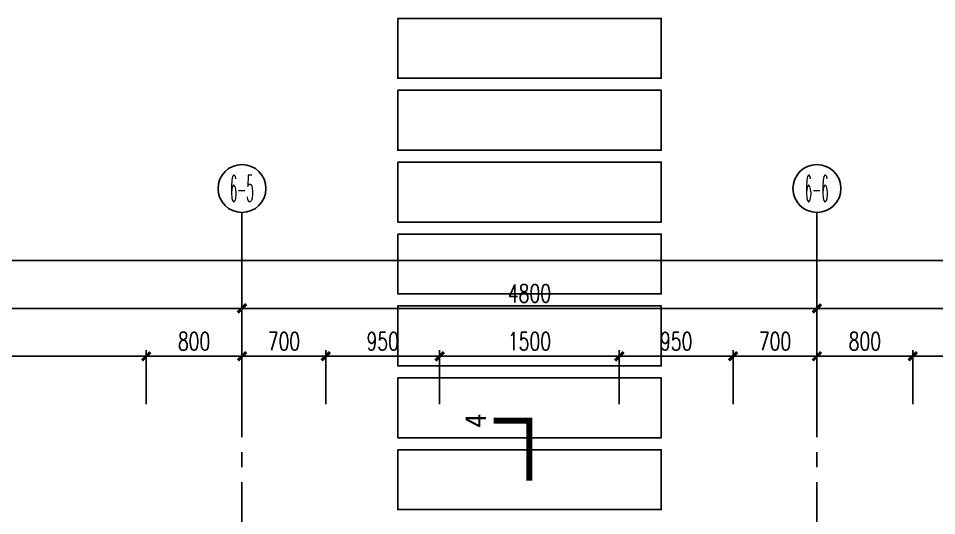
# Model space of a CAD drawing. Extents: x -336292 to -294242, y 8813 to 68263.
# Drawn here: x -314137 to -306470, y 56870 to 61020 of the extents above; entities that cross this region are included whole.
import ezdxf
from ezdxf.enums import TextEntityAlignment as Align

# ---------------------------------------------------------------- set-up
doc = ezdxf.new("R2010")
doc.units = 0
doc.header["$LTSCALE"] = 1000
doc.header["$MEASUREMENT"] = 0
doc.linetypes.add('ACAD_ISO08W100', pattern=[36, 24, -3, 6, -3])
doc.linetypes.add('Plans$0$CENTER2', pattern=[1.125, 0.75, -0.125, 0.125, -0.125])
doc.layers.get('0').update_dxf_attribs({"linetype": 'CONTINUOUS'})
doc.layers.get('Defpoints').update_dxf_attribs({"linetype": 'CONTINUOUS'})
for name, color, linetype in [('A-AXIS', 3, 'CONTINUOUS'), ('A-AXIS-TEXT', 7, 'CONTINUOUS'), ('A-DIM', 201, 'CONTINUOUS'), ('A-DOTE', 8, 'ACAD_ISO08W100'), ('A-NOTE', 150, 'CONTINUOUS'), ('A-PAVE', 17, 'CONTINUOUS'), ('A-PUB-DIM', 3, 'CONTINUOUS'), ('Plans$0$Grid', 9, 'Plans$0$CENTER2')]:
    doc.layers.add(name, color=color, linetype=linetype)
doc.styles.add('COMPLEX', font='COMPLEX')
doc.styles.add('DIM_FONT', font='SIMPLEX', dxfattribs={"width": 0.7, "bigfont": 'GBCBIG'})
doc.styles.add('HT', font='simhei.ttf')
doc.dimstyles.new('DIM100', dxfattribs={"dimscale": 100, "dimtxt": 3, "dimasz": 0.01, "dimexe": 1, "dimexo": 1, "dimgap": 1, "dimtad": 1, "dimdec": 0, "dimtxsty": 'DIM_FONT', "dimblk1": '_DIMX', "dimblk2": '_DIMX', "dimsah": 1, "dimcen": 0.01, "dimclrd": 256, "dimclre": 256, "dimclrt": 7, "dimazin": 3, "dimtfac": 1, "dimtdec": 0, "dimtix": 1, "dimtmove": 2, "dimatfit": 3, "dimldrblk": '_DIMX', "dimtzin": 5})

# ---------------------------------------------------------------- blocks, each defined once
blk = doc.blocks.new('_DIMX')
blk.add_line((-150, 0), (150, 0))
at = {"const_width": 50}
blk.add_lwpolyline([(-70, -70), (70, 70)], dxfattribs=at)
blk = doc.blocks.new('*D271')
at = {"layer": 'A-PUB-DIM', "lineweight": -2}
for p, q in [((-10948.2, 22043.5), (-10948.2, 22570)), ((-6548.2, 22043.5), (-6548.2, 22570)), ((-10947.7, 22520), (-6548.7, 22520))]:
    blk.add_line(p, q, dxfattribs=at)
at = {"layer": 'Defpoints', "color": 0}
for p in [(-6548.2, 22520), (-10948.2, 21993.5), (-6548.2, 21993.5)]:
    blk.add_point(p, dxfattribs=at)
at = {"layer": 'A-PUB-DIM', "lineweight": -2, "xscale": 0.5, "yscale": 0.5, "zscale": 0.5, "rotation": 180}
blk.add_blockref('_DIMX', (-10948.2, 22520), dxfattribs=at)
at = {"layer": 'A-PUB-DIM', "lineweight": -2, "xscale": 0.5, "yscale": 0.5, "zscale": 0.5}
blk.add_blockref('_DIMX', (-6548.2, 22520), dxfattribs=at)
at = {"layer": 'A-PUB-DIM', "insert": (-8748.2, 22645), "char_height": 150, "attachment_point": 5, "style": 'DIM_FONT'}
blk.add_mtext('\\A1;4400', dxfattribs=at)
blk = doc.blocks.new('*D272')
at = {"layer": 'A-PUB-DIM', "lineweight": -2}
for p, q in [((-6548.2, 22043.5), (-6548.2, 22570)), ((-1748.2, 22043.5), (-1748.2, 22570)), ((-6547.7, 22520), (-1748.7, 22520))]:
    blk.add_line(p, q, dxfattribs=at)
at = {"layer": 'Defpoints', "color": 0}
for p in [(-1748.2, 22520), (-6548.2, 21993.5), (-1748.2, 21993.5)]:
    blk.add_point(p, dxfattribs=at)
at = {"layer": 'A-PUB-DIM', "lineweight": -2, "xscale": 0.5, "yscale": 0.5, "zscale": 0.5, "rotation": 180}
blk.add_blockref('_DIMX', (-6548.2, 22520), dxfattribs=at)
at = {"layer": 'A-PUB-DIM', "lineweight": -2, "xscale": 0.5, "yscale": 0.5, "zscale": 0.5}
blk.add_blockref('_DIMX', (-1748.2, 22520), dxfattribs=at)
at = {"layer": 'A-PUB-DIM', "insert": (-4148.2, 22645), "char_height": 150, "attachment_point": 5, "style": 'DIM_FONT'}
blk.add_mtext('\\A1;4800', dxfattribs=at)
blk = doc.blocks.new('*D273')
at = {"layer": 'A-PUB-DIM', "lineweight": -2}
for p, q in [((-1748.2, 22043.5), (-1748.2, 22570)), ((2651.8, 22043.5), (2651.8, 22570)), ((-1747.7, 22520), (2651.3, 22520))]:
    blk.add_line(p, q, dxfattribs=at)
at = {"layer": 'Defpoints', "color": 0}
for p in [(2651.8, 22520), (-1748.2, 21993.5), (2651.8, 21993.5)]:
    blk.add_point(p, dxfattribs=at)
at = {"layer": 'A-PUB-DIM', "lineweight": -2, "xscale": 0.5, "yscale": 0.5, "zscale": 0.5, "rotation": 180}
blk.add_blockref('_DIMX', (-1748.2, 22520), dxfattribs=at)
at = {"layer": 'A-PUB-DIM', "lineweight": -2, "xscale": 0.5, "yscale": 0.5, "zscale": 0.5}
blk.add_blockref('_DIMX', (2651.8, 22520), dxfattribs=at)
at = {"layer": 'A-PUB-DIM', "insert": (451.8, 22645), "char_height": 150, "attachment_point": 5, "style": 'DIM_FONT'}
blk.add_mtext('\\A1;4400', dxfattribs=at)
blk = doc.blocks.new('*D274')
at = {"layer": 'A-PUB-DIM', "lineweight": -2}
for p, q in [((-22498.2, 21817.7), (-22498.2, 22970)), ((2651.8, 21817.7), (2651.8, 22970)), ((-22497.7, 22920), (2651.3, 22920))]:
    blk.add_line(p, q, dxfattribs=at)
at = {"layer": 'Defpoints', "color": 0}
for p in [(2651.8, 22920), (-22498.2, 21767.7), (2651.8, 21767.7)]:
    blk.add_point(p, dxfattribs=at)
at = {"layer": 'A-PUB-DIM', "lineweight": -2, "xscale": 0.5, "yscale": 0.5, "zscale": 0.5, "rotation": 180}
blk.add_blockref('_DIMX', (-22498.2, 22920), dxfattribs=at)
at = {"layer": 'A-PUB-DIM', "lineweight": -2, "xscale": 0.5, "yscale": 0.5, "zscale": 0.5}
blk.add_blockref('_DIMX', (2651.8, 22920), dxfattribs=at)
at = {"layer": 'A-PUB-DIM', "insert": (-9923.2, 23045), "char_height": 150, "attachment_point": 5, "style": 'DIM_FONT'}
blk.add_mtext('\\A1;25150', dxfattribs=at)
blk = doc.blocks.new('_AXISO')
blk.add_circle((0, 0), 0.5)
at = {"layer": 'A-AXIS-TEXT', "style": 'COMPLEX', "width": 1.041667}
blk.add_attdef('A', text='', height=0.56, dxfattribs=at).set_placement((-0.25, -0.28), (0.25, -0.28), align=Align.FIT)
blk = doc.blocks.new('*D128')
at = {"layer": 'A-DIM', "lineweight": -2}
for p, q in [((-306669.5, 57799.8), (-306669.5, 58249.8)), ((-303870, 58199.8), (-306669, 58199.8)), ((-303869.5, 57799.8), (-303869.5, 58249.8))]:
    blk.add_line(p, q, dxfattribs=at)
at = {"layer": 'Defpoints', "color": 0}
for p in [(-306669.5, 58199.8), (-306669.5, 57749.8), (-303869.5, 57749.8)]:
    blk.add_point(p, dxfattribs=at)
at = {"layer": 'A-DIM', "lineweight": -2, "xscale": 0.5, "yscale": 0.5, "zscale": 0.5}
for p, rotation in [((-306669.5, 58199.8), 180.0000000000019), ((-303869.5, 58199.8), 1.9185e-12)]:
    blk.add_blockref('_DIMX', p, dxfattribs=dict(at, rotation=rotation))
at = {"layer": 'A-DIM', "insert": (-305269.5, 58324.8), "char_height": 150, "attachment_point": 5, "style": 'DIM_FONT'}
blk.add_mtext('\\A1;2800', dxfattribs=at)
blk = doc.blocks.new('*D129')
at = {"layer": 'A-DIM', "lineweight": -2}
for p, q in [((-307469.5, 57799.8), (-307469.5, 58249.8)), ((-306670, 58199.8), (-307469, 58199.8)), ((-306669.5, 57799.8), (-306669.5, 58249.8))]:
    blk.add_line(p, q, dxfattribs=at)
at = {"layer": 'Defpoints', "color": 0}
for p in [(-307469.5, 58199.8), (-307469.5, 57749.8), (-306669.5, 57749.8)]:
    blk.add_point(p, dxfattribs=at)
at = {"layer": 'A-DIM', "lineweight": -2, "xscale": 0.5, "yscale": 0.5, "zscale": 0.5}
for p, rotation in [((-307469.5, 58199.8), 180.0000000483437), ((-306669.5, 58199.8), 4.8343729e-08)]:
    blk.add_blockref('_DIMX', p, dxfattribs=dict(at, rotation=rotation))
at = {"layer": 'A-DIM', "insert": (-307069.5, 58324.8), "char_height": 150, "attachment_point": 5, "rotation": 0, "style": 'DIM_FONT'}
blk.add_mtext('\\A1;800', dxfattribs=at)
blk = doc.blocks.new('*D130')
at = {"layer": 'A-DIM', "lineweight": -2}
for p, q in [((-312269.5, 57799.8), (-312269.5, 58249.8)), ((-312269, 58199.8), (-311570, 58199.8)), ((-311569.5, 57799.8), (-311569.5, 58249.8))]:
    blk.add_line(p, q, dxfattribs=at)
at = {"layer": 'Defpoints', "color": 0}
for p in [(-311569.5, 58199.8), (-312269.5, 57749.8), (-311569.5, 57749.8)]:
    blk.add_point(p, dxfattribs=at)
at = {"layer": 'A-DIM', "lineweight": -2, "xscale": 0.5, "yscale": 0.5, "zscale": 0.5, "rotation": 180}
blk.add_blockref('_DIMX', (-312269.5, 58199.8), dxfattribs=at)
at = {"layer": 'A-DIM', "lineweight": -2, "xscale": 0.5, "yscale": 0.5, "zscale": 0.5}
blk.add_blockref('_DIMX', (-311569.5, 58199.8), dxfattribs=at)
at = {"layer": 'A-DIM', "insert": (-311919.5, 58324.8), "char_height": 150, "attachment_point": 5, "style": 'DIM_FONT'}
blk.add_mtext('\\A1;700', dxfattribs=at)
blk = doc.blocks.new('*D131')
at = {"layer": 'A-DIM', "lineweight": -2}
for p, q in [((-311569.5, 57799.8), (-311569.5, 58249.8)), ((-311569, 58199.8), (-310620, 58199.8)), ((-310619.5, 57799.8), (-310619.5, 58249.8))]:
    blk.add_line(p, q, dxfattribs=at)
at = {"layer": 'Defpoints', "color": 0}
for p in [(-310619.5, 58199.8), (-311569.5, 57749.8), (-310619.5, 57749.8)]:
    blk.add_point(p, dxfattribs=at)
at = {"layer": 'A-DIM', "lineweight": -2, "xscale": 0.5, "yscale": 0.5, "zscale": 0.5, "rotation": 180}
blk.add_blockref('_DIMX', (-311569.5, 58199.8), dxfattribs=at)
at = {"layer": 'A-DIM', "lineweight": -2, "xscale": 0.5, "yscale": 0.5, "zscale": 0.5}
blk.add_blockref('_DIMX', (-310619.5, 58199.8), dxfattribs=at)
at = {"layer": 'A-DIM', "insert": (-311094.5, 58324.8), "char_height": 150, "attachment_point": 5, "style": 'DIM_FONT'}
blk.add_mtext('\\A1;950', dxfattribs=at)
blk = doc.blocks.new('*D132')
at = {"layer": 'A-DIM', "lineweight": -2}
for p, q in [((-308169.5, 57799.8), (-308169.5, 58249.8)), ((-307470, 58199.8), (-308169, 58199.8)), ((-307469.5, 57799.8), (-307469.5, 58249.8))]:
    blk.add_line(p, q, dxfattribs=at)
at = {"layer": 'Defpoints', "color": 0}
for p in [(-308169.5, 58199.8), (-308169.5, 57749.8), (-307469.5, 57749.8)]:
    blk.add_point(p, dxfattribs=at)
at = {"layer": 'A-DIM', "lineweight": -2, "xscale": 0.5, "yscale": 0.5, "zscale": 0.5}
for p, rotation in [((-308169.5, 58199.8), 180.0000000552487), ((-307469.5, 58199.8), 5.52487656e-08)]:
    blk.add_blockref('_DIMX', p, dxfattribs=dict(at, rotation=rotation))
at = {"layer": 'A-DIM', "insert": (-307819.5, 58324.8), "char_height": 150, "attachment_point": 5, "rotation": 0, "style": 'DIM_FONT'}
blk.add_mtext('\\A1;700', dxfattribs=at)
blk = doc.blocks.new('*D133')
at = {"layer": 'A-DIM', "lineweight": -2}
for p, q in [((-313069.2, 57799.8), (-313069.2, 58249.8)), ((-313068.7, 58199.8), (-312270, 58199.8)), ((-312269.5, 57799.8), (-312269.5, 58249.8))]:
    blk.add_line(p, q, dxfattribs=at)
at = {"layer": 'Defpoints', "color": 0}
for p in [(-312269.5, 58199.8), (-313069.2, 57749.8), (-312269.5, 57749.8)]:
    blk.add_point(p, dxfattribs=at)
at = {"layer": 'A-DIM', "lineweight": -2, "xscale": 0.5, "yscale": 0.5, "zscale": 0.5, "rotation": 180}
blk.add_blockref('_DIMX', (-313069.2, 58199.8), dxfattribs=at)
at = {"layer": 'A-DIM', "lineweight": -2, "xscale": 0.5, "yscale": 0.5, "zscale": 0.5}
blk.add_blockref('_DIMX', (-312269.5, 58199.8), dxfattribs=at)
at = {"layer": 'A-DIM', "insert": (-312669.4, 58324.8), "char_height": 150, "attachment_point": 5, "style": 'DIM_FONT'}
blk.add_mtext('\\A1;800', dxfattribs=at)
blk = doc.blocks.new('*D134')
at = {"layer": 'A-DIM', "lineweight": -2}
for p, q in [((-315869.2, 57799.8), (-315869.2, 58249.8)), ((-315868.7, 58199.8), (-313069.7, 58199.8)), ((-313069.2, 57799.8), (-313069.2, 58249.8))]:
    blk.add_line(p, q, dxfattribs=at)
at = {"layer": 'Defpoints', "color": 0}
for p in [(-313069.2, 58199.8), (-315869.2, 57749.8), (-313069.2, 57749.8)]:
    blk.add_point(p, dxfattribs=at)
at = {"layer": 'A-DIM', "lineweight": -2, "xscale": 0.5, "yscale": 0.5, "zscale": 0.5, "rotation": 180}
blk.add_blockref('_DIMX', (-315869.2, 58199.8), dxfattribs=at)
at = {"layer": 'A-DIM', "lineweight": -2, "xscale": 0.5, "yscale": 0.5, "zscale": 0.5}
blk.add_blockref('_DIMX', (-313069.2, 58199.8), dxfattribs=at)
at = {"layer": 'A-DIM', "insert": (-314469.2, 58324.8), "char_height": 150, "attachment_point": 5, "style": 'DIM_FONT'}
blk.add_mtext('\\A1;2800', dxfattribs=at)
blk = doc.blocks.new('*D138')
at = {"layer": 'A-DIM', "lineweight": -2}
for p, q in [((-310619.5, 57799.8), (-310619.5, 58249.8)), ((-309120, 58199.8), (-310619, 58199.8)), ((-309119.5, 57799.8), (-309119.5, 58249.8))]:
    blk.add_line(p, q, dxfattribs=at)
at = {"layer": 'Defpoints', "color": 0}
for p in [(-310619.5, 58199.8), (-310619.5, 57749.8), (-309119.5, 57749.8)]:
    blk.add_point(p, dxfattribs=at)
at = {"layer": 'A-DIM', "lineweight": -2, "xscale": 0.5, "yscale": 0.5, "zscale": 0.5}
for p, rotation in [((-310619.5, 58199.8), 180.0000000257831), ((-309119.5, 58199.8), 2.57830557e-08)]:
    blk.add_blockref('_DIMX', p, dxfattribs=dict(at, rotation=rotation))
at = {"layer": 'A-DIM', "insert": (-309869.5, 58324.8), "char_height": 150, "attachment_point": 5, "rotation": 0, "style": 'DIM_FONT'}
blk.add_mtext('\\A1;1500', dxfattribs=at)
blk = doc.blocks.new('*D139')
at = {"layer": 'A-DIM', "lineweight": -2}
for p, q in [((-309119.5, 57799.8), (-309119.5, 58249.8)), ((-308170, 58199.8), (-309119, 58199.8)), ((-308169.5, 57799.8), (-308169.5, 58249.8))]:
    blk.add_line(p, q, dxfattribs=at)
at = {"layer": 'Defpoints', "color": 0}
for p in [(-309119.5, 58199.8), (-309119.5, 57749.8), (-308169.5, 57749.8)]:
    blk.add_point(p, dxfattribs=at)
at = {"layer": 'A-DIM', "lineweight": -2, "xscale": 0.5, "yscale": 0.5, "zscale": 0.5}
for p, rotation in [((-309119.5, 58199.8), 180.0000000407102), ((-308169.5, 58199.8), 4.07101552e-08)]:
    blk.add_blockref('_DIMX', p, dxfattribs=dict(at, rotation=rotation))
at = {"layer": 'A-DIM', "insert": (-308644.5, 58324.8), "char_height": 150, "attachment_point": 5, "rotation": 0, "style": 'DIM_FONT'}
blk.add_mtext('\\A1;950', dxfattribs=at)
blk = doc.blocks.new('Grid')
at = {"layer": 'Plans$0$Grid', "color": 8}
for p, q in [((-6548.2, 23320), (-6548.2, -15380)), ((-1748.2, 23320), (-1748.2, -15380))]:
    blk.add_line(p, q, dxfattribs=at)
at = {"layer": 'A-AXIS'}
ref = blk.add_blockref('_AXISO', (-6548.2, 23520), dxfattribs=dict(at, xscale=400.0000000232831, yscale=399.9999999941792, zscale=400))
ref.add_attrib('A', '6-5', dxfattribs={"layer": 'A-AXIS-TEXT', "height": 224, "style": 'COMPLEX', "width": 0.306696}).set_placement((-6648.2, 23408), (-6451.9, 23408), align=Align.FIT)
ref = blk.add_blockref('_AXISO', (-1748.2, 23520), dxfattribs=dict(at, xscale=400.0000000232831, yscale=399.9999999941792, zscale=400))
ref.add_attrib('A', '6-6', dxfattribs={"layer": 'A-AXIS-TEXT', "height": 224, "style": 'COMPLEX', "width": 0.306696}).set_placement((-1848.2, 23408), (-1651.9, 23408), align=Align.FIT)
at = {"layer": 'A-PUB-DIM'}
for base, p1, p2, picture, middle in [((2651.8, 22920), (-22498.2, 21767.7), (2651.8, 21767.7), '*D274', (-9923.2, 23045)), ((-6548.2, 22520), (-10948.2, 21993.5), (-6548.2, 21993.5), '*D271', (-8748.2, 22645)), ((-1748.2, 22520), (-6548.2, 21993.5), (-1748.2, 21993.5), '*D272', (-4148.2, 22645)), ((2651.8, 22520), (-1748.2, 21993.5), (2651.8, 21993.5), '*D273', (451.8, 22645))]:
    dim = blk.add_linear_dim(base=base, p1=p1, p2=p2, dimstyle='DIM100', override={"dimscale": 50, "dimclrt": 256}, dxfattribs=at)
    dim.commit()
    dim.dimension.update_dxf_attribs({"geometry": picture, "text_midpoint": middle})

msp = doc.modelspace()

# ---------------------------------------------------------------- linework, layer by layer
at = {"layer": 'A-NOTE', "const_width": 50}
msp.add_lwpolyline([(-310169.5, 57662), (-309869.5, 57662), (-309869.5, 57162)], dxfattribs=at)
at = {"layer": 'A-PAVE'}
for points in [[(-310969.5, 61019.8), (-308769.5, 61019.8), (-308769.5, 60519.8), (-310969.5, 60519.8)], [(-310969.5, 60419.8), (-308769.5, 60419.8), (-308769.5, 59919.8), (-310969.5, 59919.8)], [(-310969.5, 59819.8), (-308769.5, 59819.8), (-308769.5, 59319.8), (-310969.5, 59319.8)], [(-310969.5, 59219.8), (-308769.5, 59219.8), (-308769.5, 58719.8), (-310969.5, 58719.8)], [(-310969.5, 58619.8), (-308769.5, 58619.8), (-308769.5, 58119.8), (-310969.5, 58119.8)], [(-310969.5, 58019.8), (-308769.5, 58019.8), (-308769.5, 57519.8), (-310969.5, 57519.8)], [(-310969.5, 57419.8), (-308769.5, 57419.8), (-308769.5, 56919.8), (-310969.5, 56919.8)]]:
    msp.add_lwpolyline(points, close=True, dxfattribs=at)

# ---------------------------------------------------------------- block references
at = {"layer": 'A-DOTE'}
msp.add_blockref('Grid', (-305721.3, 36079.8), dxfattribs=at)

# ---------------------------------------------------------------- texts
at = {"layer": 'A-NOTE', "style": 'HT'}
msp.add_attdef('4', text='1', height=175, rotation=90, dxfattribs=at).set_placement((-310319.5, 57662), align=Align.MIDDLE)

# ---------------------------------------------------------------- dimensions: what is measured, and where the dimension line sits
at = {"layer": 'A-DIM'}
for p1, p2, distance, picture, middle in [((-315869.2, 57749.8), (-313069.2, 57749.8), 450, '*D134', (-314469.2, 58324.8)), ((-313069.2, 57749.8), (-312269.5, 57749.8), 450, '*D133', (-312669.4, 58324.8)), ((-312269.5, 57749.8), (-311569.5, 57749.8), 450, '*D130', (-311919.5, 58324.8)), ((-311569.5, 57749.8), (-310619.5, 57749.8), 450, '*D131', (-311094.5, 58324.8)), ((-309119.5, 57749.8), (-310619.5, 57749.8), -450, '*D138', (-309869.5, 58324.8)), ((-308169.5, 57749.8), (-309119.5, 57749.8), -450, '*D139', (-308644.5, 58324.8)), ((-307469.5, 57749.8), (-308169.5, 57749.8), -450, '*D132', (-307819.5, 58324.8)), ((-306669.5, 57749.8), (-307469.5, 57749.8), -450, '*D129', (-307069.5, 58324.8)), ((-303869.5, 57749.8), (-306669.5, 57749.8), -450, '*D128', (-305269.5, 58324.8))]:
    dim = msp.add_aligned_dim(p1=p1, p2=p2, distance=distance, dimstyle='DIM100', override={"dimscale": 50, "dimclrt": 256}, dxfattribs=at)
    dim.commit()
    dim.dimension.update_dxf_attribs({"geometry": picture, "text_midpoint": middle})

doc.saveas('drawing.dxf')
